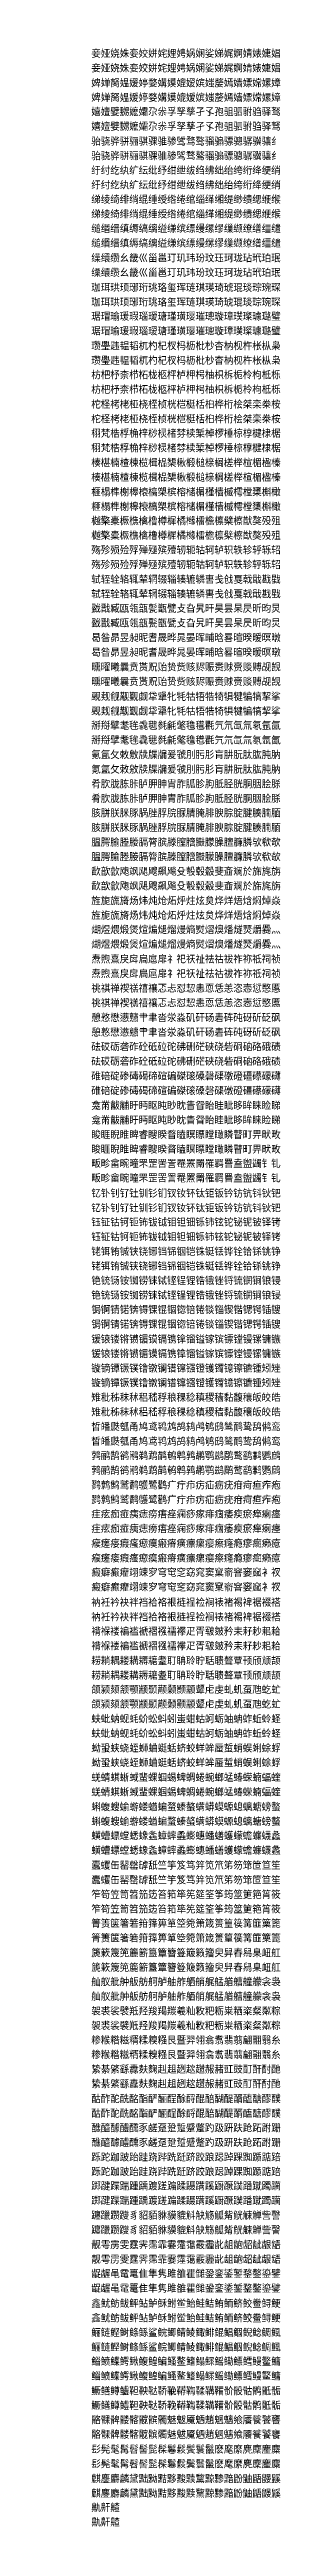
# Model space of a CAD drawing. Header units: millimetres. Extents: x 57484 to 62949, y 20083 to 192180.
# Drawn here: x 57488 to 59895, y 20083 to 63148 of the extents above; entities that cross this region are included whole.
import ezdxf

# ---------------------------------------------------------------- set-up
doc = ezdxf.new("R2010")
doc.units = ezdxf.units.MM
doc.header["$MEASUREMENT"] = 0
doc.styles.add('border', font='simplex.shx', dxfattribs={"bigfont": 'border.shx'})
doc.styles.add('gbk', font='simplex.shx', dxfattribs={"bigfont": 'gbk.shx'})

msp = doc.modelspace()

# ---------------------------------------------------------------- linework, layer by layer
for p, q in [((58063, 22401.1), (58032.9, 22369.4)), ((58881.4, 22366.6), (58885.9, 22472))]:
    msp.add_line(p, q)

# ---------------------------------------------------------------- texts
at = {"color": 4, "style": 'border'}
for s, p in [('妾娅娆姝娈姣姘姹娌娉娲娴娑娣娓婀婧婊婕娼', (57485.1, 63006.4)), ('婢婵胬媪媛婷婺媾嫫媲嫒嫔媸嫠嫣嫱嫖嫦嫘嫜', (57485.1, 62494.4)), ('嬉嬗嬖嬲嬷孀尕尜孚孥孳孑孓孢驵驷驸驺驿驽', (57485.1, 61992.4)), ('骀骁骅骈骊骐骒骓骖骘骛骜骝骟骠骢骣骥骧纟', (57485.1, 61480.4)), ('纡纣纥纨纩纭纰纾绀绁绂绉绋绌绐绔绗绛绠绡', (57485.1, 60974.4)), ('绨绫绮绯绱绲缍绶绺绻绾缁缂缃缇缈缋缌缏缑', (57485.1, 60468.4)), ('缒缗缙缜缛缟缡缢缣缤缥缦缧缪缫缬缭缯缰缱', (57485.1, 59962.4)), ('缲缳缵幺畿巛甾邕玎玑玮玢玟珏珂珑玷玳珀珉', (57485.1, 59450.4)), ('珈珥珙顼琊珩珧珞玺珲琏琪瑛琦琥琨琰琮琬琛', (57485.1, 58936.4)), ('琚瑁瑜瑗瑕瑙瑷瑭瑾璜璎璀璁璇璋璞璨璩璐璧', (57485.1, 58436.4)), ('瓒璺韪韫韬杌杓杞杈杩枥枇杪杳枘枧杵枨枞枭', (57485.1, 57922.4)), ('枋杷杼柰栉柘栊柩枰栌柙枵柚枳柝栀柃枸柢栎', (57485.1, 57418.4)), ('柁柽栲栳桠桡桎桢桄桤梃栝桕桦桁桧桀栾桊桉', (57485.1, 56906.4)), ('栩梵梏桴桷梓桫棂楮棼椟椠棹椤棰椋椁楗棣椐', (57485.1, 56402.4)), ('楱椹楠楂楝榄楫榀榘楸椴槌榇榈槎榉楦楣楹榛', (57485.1, 55890.4)), ('榧榻榫榭槔榱槁槊槟榕槠榍槿樯槭樗樘橥槲橄', (57485.1, 55382.4)), ('樾檠橐橛樵檎橹樽樨橘橼檑檐檩檗檫猷獒殁殂', (57485.1, 54880.4)), ('殇殄殒殓殍殚殛殡殪轫轭轱轲轳轵轶轸轷轹轺', (57485.1, 54372.4)), ('轼轾辁辂辄辇辋辍辎辏辘辚軎戋戗戛戟戢戡戥', (57485.1, 53862.4)), ('戤戬臧瓯瓴瓿甏甑甓攴旮旯旰昊昙杲昃昕昀炅', (57485.1, 53358.4)), ('曷昝昴昱昶昵耆晟晔晁晏晖晡晗晷暄暌暧暝暾', (57485.1, 52848.4)), ('曛曜曦曩贲贳贶贻贽赀赅赆赈赉赇赍赕赙觇觊', (57485.1, 52338.4)), ('觋觌觎觏觐觑牮犟牝牦牯牾牿犄犋犍犏犒挈挲', (57485.1, 51824.4)), ('掰搿擘耄毪毳毽毵毹氅氇氆氍氕氘氙氚氡氩氤', (57485.1, 51322.4)), ('氪氲攵敕敫牍牒牖爰虢刖肟肜肓肼朊肽肱肫肭', (57485.1, 50814.4)), ('肴肷胧胨胩胪胛胂胄胙胍胗朐胝胫胱胴胭脍脎', (57485.1, 50306.4)), ('胲胼朕脒豚脶脞脬脘脲腈腌腓腴腙腚腱腠腩腼', (57485.1, 49800.4)), ('腽腭腧塍媵膈膂膑滕膣膪臌朦臊膻臁膦欤欷欹', (57485.1, 49292.4)), ('歃歆歙飑飒飓飕飙飚殳彀毂觳斐齑斓於旆旄旃', (57485.1, 48784.4)), ('旌旎旒旖炀炜炖炝炻烀炷炫炱烨烊焐焓焖焯焱', (57485.1, 48274.4)), ('煳煜煨煅煲煊煸煺熘熳熵熨熠燠燔燧燹爝爨灬', (57485.1, 47772.4)), ('焘煦熹戾戽扃扈扉礻祀祆祉祛祜祓祚祢祗祠祯', (57485.1, 47260.4)), ('祧祺禅禊禚禧禳忑忐怼恝恚恧恁恙恣悫愆愍慝', (57485.1, 46752.4)), ('憩憝懋懑戆肀聿沓泶淼矶矸砀砉砗砘砑斫砭砜', (57485.1, 46242.4)), ('砝砹砺砻砟砼砥砬砣砩硎硭硖硗砦硐硇硌硪碛', (57485.1, 45736.4)), ('碓碚碇碜碡碣碲碹碥磔磙磉磬磲礅磴礓礤礞礴', (57485.1, 45226.4)), ('龛黹黻黼盱眄眍盹眇眈眚眢眙眭眦眵眸睐睑睇', (57485.1, 44714.4)), ('睃睚睨睢睥睿瞍睽瞀瞌瞑瞟瞠瞰瞵瞽町畀畎畋', (57485.1, 44208.4)), ('畈畛畲畹疃罘罡罟詈罨罴罱罹羁罾盍盥蠲钅钆', (57485.1, 43706.4)), ('钇钋钊钌钍钏钐钔钗钕钚钛钜钣钤钫钪钭钬钯', (57485.1, 43188.4)), ('钰钲钴钶钷钸钹钺钼钽钿铄铈铉铊铋铌铍铎铐', (57485.1, 42686.4)), ('铑铒铕铖铗铙铘铛铞铟铠铢铤铥铧铨铪铩铫铮', (57485.1, 42176.4)), ('铯铳铴铵铷铹铼铽铿锃锂锆锇锉锊锍锎锏锒锓', (57485.1, 41670.4)), ('锔锕锖锘锛锝锞锟锢锪锫锩锬锱锲锴锶锷锸锼', (57485.1, 41164.4)), ('锾锿镂锵镄镅镆镉镌镎镏镒镓镔镖镗镘镙镛镞', (57485.1, 40652.4)), ('镟镝镡镢镤镥镦镧镨镩镪镫镬镯镱镲镳锺矧矬', (57485.1, 40146.4)), ('雉秕秭秣秫稆嵇稃稂稞稔稹稷穑黏馥穰皈皎皓', (57485.1, 39638.4)), ('皙皤瓞瓠甬鸠鸢鸨鸩鸪鸫鸬鸲鸱鸶鸸鸷鸹鸺鸾', (57485.1, 39128.4)), ('鹁鹂鹄鹆鹇鹈鹉鹋鹌鹎鹑鹕鹗鹚鹛鹜鹞鹣鹦鹧', (57485.1, 38624.4)), ('鹨鹩鹪鹫鹬鹱鹭鹳疒疔疖疠疝疬疣疳疴疸痄疱', (57485.1, 38114.4)), ('疰痃痂痖痍痣痨痦痤痫痧瘃痱痼痿瘐瘀瘅瘌瘗', (57485.1, 37612.4)), ('瘊瘥瘘瘕瘙瘛瘼瘢瘠癀瘭瘰瘿瘵癃瘾瘳癍癞癔', (57485.1, 37100.4)), ('癜癖癫癯翊竦穸穹窀窆窈窕窦窠窬窨窭窳衤衩', (57485.1, 36596.4)), ('衲衽衿袂袢裆袷袼裉裢裎裣裥裱褚裼裨裾裰褡', (57485.1, 36076.4)), ('褙褓褛褊褴褫褶襁襦襻疋胥皲皴矜耒耔耖耜耠', (57485.1, 35572.4)), ('耢耥耦耧耩耨耱耋耵聃聆聍聒聩聱覃顸颀颃颉', (57485.1, 35060.4)), ('颌颍颏颔颚颛颞颟颡颢颥颦虍虔虬虮虿虺虼虻', (57485.1, 34560.4)), ('蚨蚍蚋蚬蚝蚧蚣蚪蚓蚩蚶蛄蚵蛎蚰蚺蚱蚯蛉蛏', (57485.1, 34050.4)), ('蚴蛩蛱蛲蛭蛳蛐蜓蛞蛴蛟蛘蛑蜃蜇蛸蜈蜊蜍蜉', (57485.1, 33542.4)), ('蜣蜻蜞蜥蜮蜚蜾蝈蜴蜱蜩蜷蜿螂蜢蝽蝾蝻蝠蝰', (57485.1, 33032.4)), ('蝌蝮螋蝓蝣蝼蝤蝙蝥螓螯螨蟒蟆螈螅螭螗螃螫', (57485.1, 32520.4)), ('蟥螬螵螳蟋蟓螽蟑蟀蟊蟛蟪蟠蟮蠖蠓蟾蠊蠛蠡', (57485.1, 32018.4)), ('蠹蠼缶罂罄罅舐竺竽笈笃笄笕笊笫笏筇笸笪笙', (57485.1, 31504.4)), ('笮笱笠笥笤笳笾笞筘筚筅筵筌筝筠筮筻筢筲筱', (57485.1, 30996.4)), ('箐箦箧箸箬箝箨箅箪箜箢箫箴篑篁篌篝篚篥篦', (57485.1, 30494.4)), ('篪簌篾篼簏簖簋簟簪簦簸籁籀臾舁舂舄臬衄舡', (57485.1, 29982.4)), ('舢舣舭舯舨舫舸舻舳舴舾艄艉艋艏艚艟艨衾袅', (57485.1, 29478.4)), ('袈裘裟襞羝羟羧羯羰羲籼敉粑粝粜粞粢粲粼粽', (57485.1, 28970.4)), ('糁糇糌糍糈糅糗糨艮暨羿翎翕翥翡翦翩翮翳糸', (57485.1, 28464.4)), ('絷綦綮繇纛麸麴赳趄趔趑趱赧赭豇豉酊酐酎酏', (57485.1, 27958.4)), ('酤酢酡酰酩酯酽酾酲酴酹醌醅醐醍醑醢醣醪醭', (57485.1, 27444.4)), ('醮醯醵醴醺豕鹾趸跫踅蹙蹩趵趿趼趺跄跖跗跚', (57485.1, 26938.4)), ('跞跎跏跛跆跬跷跸跣跹跻跤踉跽踔踝踟踬踮踣', (57485.1, 26430.4)), ('踯踺蹀踹踵踽踱蹉蹁蹂蹑蹒蹊蹰蹶蹼蹯蹴躅躏', (57485.1, 25928.4)), ('躔躐躜躞豸貂貊貅貘貔斛觖觞觚觜觥觫觯訾謦', (57485.1, 25418.4)), ('靓雩雳雯霆霁霈霏霎霪霭霰霾龀龃龅龆龇龈龉', (57485.1, 24908.4)), ('龊龌黾鼋鼍隹隼隽雎雒瞿雠銎銮鋈錾鍪鏊鎏鐾', (57485.1, 24404.4)), ('鑫鱿鲂鲅鲆鲇鲈稣鲋鲎鲐鲑鲒鲔鲕鲚鲛鲞鲟鲠', (57485.1, 23886.4)), ('鲡鲢鲣鲥鲦鲧鲨鲩鲫鲭鲮鲰鲱鲲鲳鲴鲵鲶鲷鲺', (57485.1, 23380.4)), ('鲻鲼鲽鳄鳅鳆鳇鳊鳋鳌鳍鳎鳏鳐鳓鳔鳕鳗鳘鳙', (57485.1, 22878.4)), ('鳜鳝鳟鳢靼鞅鞑鞒鞔鞯鞫鞣鞲鞴骱骰骷鹘骶骺', (57485.1, 22366.4)), ('骼髁髀髅髂髋髌髑魅魃魇魉魈魍魑飨餍餮饕饔', (57485.1, 21862.4)), ('髟髡髦髯髫髻髭髹鬈鬏鬓鬟鬣麽麾縻麂麇麈麋', (57485.1, 21350.4)), ('麒鏖麝麟黛黜黝黠黟黢黩黧黥黪黯鼢鼬鼯鼹鼷', (57485.1, 20838.4)), ('鼽鼾齄', (57485.1, 20338.4))]:
    msp.add_text(s, height=127, dxfattribs=at).set_placement(p)
at = {"color": 2, "style": 'gbk'}
for s, p in [('妾娅娆姝娈姣姘姹娌娉娲娴娑娣娓婀婧婊婕娼', (57485.1, 62752.4)), ('婢婵胬媪媛婷婺媾嫫媲嫒嫔媸嫠嫣嫱嫖嫦嫘嫜', (57485.1, 62240.4)), ('嬉嬗嬖嬲嬷孀尕尜孚孥孳孑孓孢驵驷驸驺驿驽', (57485.1, 61738.4)), ('骀骁骅骈骊骐骒骓骖骘骛骜骝骟骠骢骣骥骧纟', (57485.1, 61226.4)), ('纡纣纥纨纩纭纰纾绀绁绂绉绋绌绐绔绗绛绠绡', (57485.1, 60720.4)), ('绨绫绮绯绱绲缍绶绺绻绾缁缂缃缇缈缋缌缏缑', (57485.1, 60214.4)), ('缒缗缙缜缛缟缡缢缣缤缥缦缧缪缫缬缭缯缰缱', (57485.1, 59708.4)), ('缲缳缵幺畿巛甾邕玎玑玮玢玟珏珂珑玷玳珀珉', (57485.1, 59196.4)), ('珈珥珙顼琊珩珧珞玺珲琏琪瑛琦琥琨琰琮琬琛', (57485.1, 58682.4)), ('琚瑁瑜瑗瑕瑙瑷瑭瑾璜璎璀璁璇璋璞璨璩璐璧', (57485.1, 58182.4)), ('瓒璺韪韫韬杌杓杞杈杩枥枇杪杳枘枧杵枨枞枭', (57485.1, 57668.4)), ('枋杷杼柰栉柘栊柩枰栌柙枵柚枳柝栀柃枸柢栎', (57485.1, 57164.4)), ('柁柽栲栳桠桡桎桢桄桤梃栝桕桦桁桧桀栾桊桉', (57485.1, 56652.4)), ('栩梵梏桴桷梓桫棂楮棼椟椠棹椤棰椋椁楗棣椐', (57485.1, 56148.4)), ('楱椹楠楂楝榄楫榀榘楸椴槌榇榈槎榉楦楣楹榛', (57485.1, 55636.4)), ('榧榻榫榭槔榱槁槊槟榕槠榍槿樯槭樗樘橥槲橄', (57485.1, 55128.4)), ('樾檠橐橛樵檎橹樽樨橘橼檑檐檩檗檫猷獒殁殂', (57485.1, 54626.4)), ('殇殄殒殓殍殚殛殡殪轫轭轱轲轳轵轶轸轷轹轺', (57485.1, 54118.4)), ('轼轾辁辂辄辇辋辍辎辏辘辚軎戋戗戛戟戢戡戥', (57485.1, 53608.4)), ('戤戬臧瓯瓴瓿甏甑甓攴旮旯旰昊昙杲昃昕昀炅', (57485.1, 53104.4)), ('曷昝昴昱昶昵耆晟晔晁晏晖晡晗晷暄暌暧暝暾', (57485.1, 52594.4)), ('曛曜曦曩贲贳贶贻贽赀赅赆赈赉赇赍赕赙觇觊', (57485.1, 52084.4)), ('觋觌觎觏觐觑牮犟牝牦牯牾牿犄犋犍犏犒挈挲', (57485.1, 51570.4)), ('掰搿擘耄毪毳毽毵毹氅氇氆氍氕氘氙氚氡氩氤', (57485.1, 51068.4)), ('氪氲攵敕敫牍牒牖爰虢刖肟肜肓肼朊肽肱肫肭', (57485.1, 50560.4)), ('肴肷胧胨胩胪胛胂胄胙胍胗朐胝胫胱胴胭脍脎', (57485.1, 50052.4)), ('胲胼朕脒豚脶脞脬脘脲腈腌腓腴腙腚腱腠腩腼', (57485.1, 49546.4)), ('腽腭腧塍媵膈膂膑滕膣膪臌朦臊膻臁膦欤欷欹', (57485.1, 49038.4)), ('歃歆歙飑飒飓飕飙飚殳彀毂觳斐齑斓於旆旄旃', (57485.1, 48530.4)), ('旌旎旒旖炀炜炖炝炻烀炷炫炱烨烊焐焓焖焯焱', (57485.1, 48020.4)), ('煳煜煨煅煲煊煸煺熘熳熵熨熠燠燔燧燹爝爨灬', (57485.1, 47518.4)), ('焘煦熹戾戽扃扈扉礻祀祆祉祛祜祓祚祢祗祠祯', (57485.1, 47006.4)), ('祧祺禅禊禚禧禳忑忐怼恝恚恧恁恙恣悫愆愍慝', (57485.1, 46498.4)), ('憩憝懋懑戆肀聿沓泶淼矶矸砀砉砗砘砑斫砭砜', (57485.1, 45988.4)), ('砝砹砺砻砟砼砥砬砣砩硎硭硖硗砦硐硇硌硪碛', (57485.1, 45482.4)), ('碓碚碇碜碡碣碲碹碥磔磙磉磬磲礅磴礓礤礞礴', (57485.1, 44972.4)), ('龛黹黻黼盱眄眍盹眇眈眚眢眙眭眦眵眸睐睑睇', (57485.1, 44460.4)), ('睃睚睨睢睥睿瞍睽瞀瞌瞑瞟瞠瞰瞵瞽町畀畎畋', (57485.1, 43954.4)), ('畈畛畲畹疃罘罡罟詈罨罴罱罹羁罾盍盥蠲钅钆', (57485.1, 43452.4)), ('钇钋钊钌钍钏钐钔钗钕钚钛钜钣钤钫钪钭钬钯', (57485.1, 42934.4)), ('钰钲钴钶钷钸钹钺钼钽钿铄铈铉铊铋铌铍铎铐', (57485.1, 42432.4)), ('铑铒铕铖铗铙铘铛铞铟铠铢铤铥铧铨铪铩铫铮', (57485.1, 41922.4)), ('铯铳铴铵铷铹铼铽铿锃锂锆锇锉锊锍锎锏锒锓', (57485.1, 41416.4)), ('锔锕锖锘锛锝锞锟锢锪锫锩锬锱锲锴锶锷锸锼', (57485.1, 40910.4)), ('锾锿镂锵镄镅镆镉镌镎镏镒镓镔镖镗镘镙镛镞', (57485.1, 40398.4)), ('镟镝镡镢镤镥镦镧镨镩镪镫镬镯镱镲镳锺矧矬', (57485.1, 39892.4)), ('雉秕秭秣秫稆嵇稃稂稞稔稹稷穑黏馥穰皈皎皓', (57485.1, 39384.4)), ('皙皤瓞瓠甬鸠鸢鸨鸩鸪鸫鸬鸲鸱鸶鸸鸷鸹鸺鸾', (57485.1, 38874.4)), ('鹁鹂鹄鹆鹇鹈鹉鹋鹌鹎鹑鹕鹗鹚鹛鹜鹞鹣鹦鹧', (57485.1, 38370.4)), ('鹨鹩鹪鹫鹬鹱鹭鹳疒疔疖疠疝疬疣疳疴疸痄疱', (57485.1, 37860.4)), ('疰痃痂痖痍痣痨痦痤痫痧瘃痱痼痿瘐瘀瘅瘌瘗', (57485.1, 37358.4)), ('瘊瘥瘘瘕瘙瘛瘼瘢瘠癀瘭瘰瘿瘵癃瘾瘳癍癞癔', (57485.1, 36846.4)), ('癜癖癫癯翊竦穸穹窀窆窈窕窦窠窬窨窭窳衤衩', (57485.1, 36342.4)), ('衲衽衿袂袢裆袷袼裉裢裎裣裥裱褚裼裨裾裰褡', (57485.1, 35822.4)), ('褙褓褛褊褴褫褶襁襦襻疋胥皲皴矜耒耔耖耜耠', (57485.1, 35318.4)), ('耢耥耦耧耩耨耱耋耵聃聆聍聒聩聱覃顸颀颃颉', (57485.1, 34806.4)), ('颌颍颏颔颚颛颞颟颡颢颥颦虍虔虬虮虿虺虼虻', (57485.1, 34306.4)), ('蚨蚍蚋蚬蚝蚧蚣蚪蚓蚩蚶蛄蚵蛎蚰蚺蚱蚯蛉蛏', (57485.1, 33796.4)), ('蚴蛩蛱蛲蛭蛳蛐蜓蛞蛴蛟蛘蛑蜃蜇蛸蜈蜊蜍蜉', (57485.1, 33288.4)), ('蜣蜻蜞蜥蜮蜚蜾蝈蜴蜱蜩蜷蜿螂蜢蝽蝾蝻蝠蝰', (57485.1, 32778.4)), ('蝌蝮螋蝓蝣蝼蝤蝙蝥螓螯螨蟒蟆螈螅螭螗螃螫', (57485.1, 32266.4)), ('蟥螬螵螳蟋蟓螽蟑蟀蟊蟛蟪蟠蟮蠖蠓蟾蠊蠛蠡', (57485.1, 31764.4)), ('蠹蠼缶罂罄罅舐竺竽笈笃笄笕笊笫笏筇笸笪笙', (57485.1, 31250.4)), ('笮笱笠笥笤笳笾笞筘筚筅筵筌筝筠筮筻筢筲筱', (57485.1, 30742.4)), ('箐箦箧箸箬箝箨箅箪箜箢箫箴篑篁篌篝篚篥篦', (57485.1, 30240.4)), ('篪簌篾篼簏簖簋簟簪簦簸籁籀臾舁舂舄臬衄舡', (57485.1, 29728.4)), ('舢舣舭舯舨舫舸舻舳舴舾艄艉艋艏艚艟艨衾袅', (57485.1, 29224.4)), ('袈裘裟襞羝羟羧羯羰羲籼敉粑粝粜粞粢粲粼粽', (57485.1, 28716.4)), ('糁糇糌糍糈糅糗糨艮暨羿翎翕翥翡翦翩翮翳糸', (57485.1, 28210.4)), ('絷綦綮繇纛麸麴赳趄趔趑趱赧赭豇豉酊酐酎酏', (57485.1, 27704.4)), ('酤酢酡酰酩酯酽酾酲酴酹醌醅醐醍醑醢醣醪醭', (57485.1, 27190.4)), ('醮醯醵醴醺豕鹾趸跫踅蹙蹩趵趿趼趺跄跖跗跚', (57485.1, 26684.4)), ('跞跎跏跛跆跬跷跸跣跹跻跤踉跽踔踝踟踬踮踣', (57485.1, 26176.4)), ('踯踺蹀踹踵踽踱蹉蹁蹂蹑蹒蹊蹰蹶蹼蹯蹴躅躏', (57485.1, 25674.4)), ('躔躐躜躞豸貂貊貅貘貔斛觖觞觚觜觥觫觯訾謦', (57485.1, 25164.4)), ('靓雩雳雯霆霁霈霏霎霪霭霰霾龀龃龅龆龇龈龉', (57485.1, 24654.4)), ('龊龌黾鼋鼍隹隼隽雎雒瞿雠銎銮鋈錾鍪鏊鎏鐾', (57485.1, 24150.4)), ('鑫鱿鲂鲅鲆鲇鲈稣鲋鲎鲐鲑鲒鲔鲕鲚鲛鲞鲟鲠', (57485.1, 23632.4)), ('鲡鲢鲣鲥鲦鲧鲨鲩鲫鲭鲮鲰鲱鲲鲳鲴鲵鲶鲷鲺', (57485.1, 23126.4)), ('鲻鲼鲽鳄鳅鳆鳇鳊鳋鳌鳍鳎鳏鳐鳓鳔鳕鳗鳘鳙', (57485.1, 22624.4)), ('鳜鳝鳟鳢靼鞅鞑鞒鞔鞯鞫鞣鞲鞴骱骰骷鹘骶骺', (57485.1, 22112.4)), ('骼髁髀髅髂髋髌髑魅魃魇魉魈魍魑飨餍餮饕饔', (57485.1, 21608.4)), ('髟髡髦髯髫髻髭髹鬈鬏鬓鬟鬣麽麾縻麂麇麈麋', (57485.1, 21096.4)), ('麒鏖麝麟黛黜黝黠黟黢黩黧黥黪黯鼢鼬鼯鼹鼷', (57485.1, 20584.4)), ('鼽鼾齄', (57485.1, 20084.4))]:
    msp.add_text(s, height=127, dxfattribs=at).set_placement(p)

doc.saveas('drawing.dxf')
